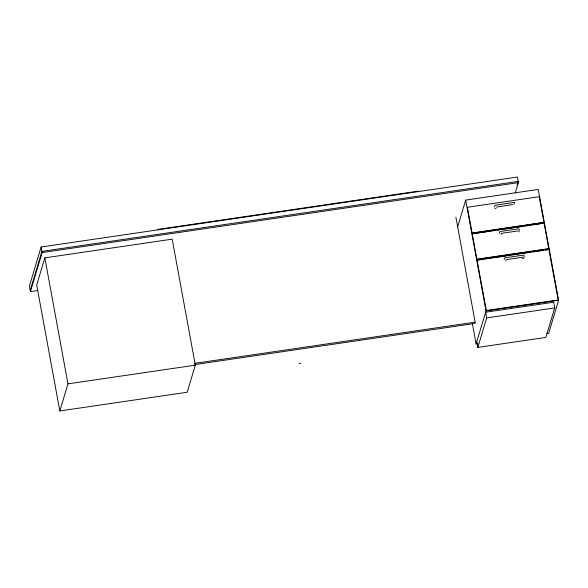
<?xml version="1.0" encoding="UTF-8"?>
<svg xmlns="http://www.w3.org/2000/svg" width="588" height="588" viewBox="0 0 588 588"><rect width="100%" height="100%" fill="white"/><g stroke="black" fill="none" stroke-linecap="round" stroke-linejoin="round"><path stroke-width="0.88" d="M494.501 206.954L495 205.271L514.081 202.412M514.463 203.985L514.147 202.434M499.33 233.215L499.829 231.591L518.895 228.725L519.292 230.246L518.829 231.907M501.02 234.502L501.314 233.385L517.874 230.922M504.159 259.529L504.658 257.904L523.71 255.045C524.54 255.978 524.217 259.249 522.284 258.294M505.856 260.815L506.143 259.698L522.607 257.191M515.25 193.026L518.381 182.625L517.359 177.047L41.131 246.997L29.4 286.025L30.422 291.604L37.698 290.531M30.209 290.406L41.932 251.385L518.16 181.427L517.117 184.897M30.422 291.604L42.152 252.575L41.131 246.997M44.842 257.867L36.699 284.959L59.822 410.953L187.175 392.247L195.319 365.155L172.196 239.162L44.842 257.867L67.965 383.861L59.822 410.953M457.655 226.821L465.689 200.082L538.263 189.424L558.6 300.255L548.67 333.293L546.855 333.558M544.054 223.028L472.135 233.84L472.002 233.135L543.922 222.323L543.974 223.286L541.283 223.683M476.964 260.153L476.912 259.19L548.758 248.643L548.883 249.341L476.964 260.153L483.248 259.234M455.862 217.053L475.155 322.158L474.759 323.459L195.054 364.545M477.912 343.686L476.104 343.951L486.033 310.912L465.689 200.082M477.824 347.398L486.688 317.917L485.644 312.213L553.675 302.217L554.719 307.921L545.855 337.409L477.824 347.398L476.78 341.701M496.47 207.094L512.927 204.514M494.92 208.461L496.074 208.292M42.152 252.575L518.381 182.625M472.002 233.135L543.849 222.587M473.031 233.708L479.316 232.782M481.116 232.517L487.401 231.599M489.194 231.334L490.995 231.069M492.788 230.805L495.486 230.408M497.279 230.143L499.072 229.886M500.873 229.621L515.242 227.505M517.036 227.247L523.32 226.321M525.121 226.057L531.405 225.131M533.198 224.866L534.999 224.609M536.793 224.344L539.483 223.947M476.831 259.455L548.678 248.9M485.049 258.97L486.842 258.705M488.635 258.441L491.333 258.044M493.126 257.779L511.09 255.141M512.883 254.876L519.167 253.957M520.968 253.693L527.252 252.766M529.046 252.502L530.846 252.237M532.64 251.973L535.337 251.583M537.131 251.319L543.415 250.392M545.216 250.128L547.009 249.863M486.033 310.912L558.6 300.255M486.688 317.917L554.719 307.921M194.54 363.377L475.155 322.158M67.965 383.861L195.319 365.155M298.939 363.538L300.571 363.296M472.355 323.532L476.104 343.951M418.311 191.592L418.23 191.151L157.635 229.43L157.716 229.871M539.225 196.708L467.379 207.263L486.327 310.508L558.174 299.954L539.225 196.708"/></g></svg>
